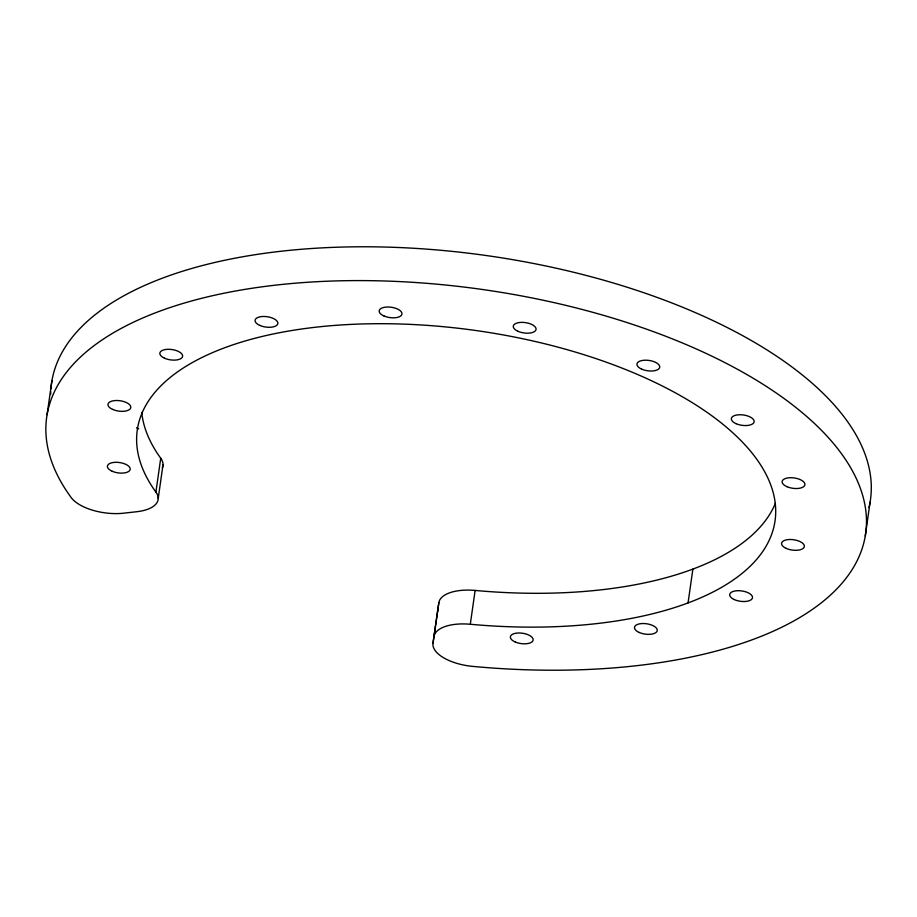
<?xml version="1.0" encoding="UTF-8"?>
<svg xmlns="http://www.w3.org/2000/svg" width="917" height="917" viewBox="0 0 917 917"><rect width="100%" height="100%" fill="white"/><g stroke="black" fill="none" stroke-linecap="round" stroke-linejoin="round"><path stroke-width="1.38" d="M158.217 498.424L163.031 464.598M47.088 414.667L51.902 380.842M775.381 503.307A322.096 146.227 8.1 0 1 475.121 590.433A38.342 17.412 8.1 0 0 438.853 602.652L433.007 643.161A38.342 17.412 8.1 0 0 472.473 666.361A413.59 187.767 8.1 0 0 862.221 493.885A413.59 187.767 8.1 0 0 355.085 280.602A413.59 187.767 8.1 0 0 71.217 497.61A38.342 17.412 8.1 0 0 123.577 513.199L136.851 511.709A38.342 17.412 8.1 0 0 155.913 492.074L160.727 458.248A322.096 146.227 8.1 0 1 141.757 412.398M433.007 643.161L438.853 602.652M434.039 636.478A38.342 17.412 8.1 0 1 470.306 624.259L475.121 590.433M688.059 602.916L692.874 569.09M865.27 535.975L870.084 502.149M155.913 492.074A322.096 146.227 8.1 0 1 377.838 323.701A322.096 146.227 8.1 0 1 772.309 489.552A322.096 146.227 8.1 0 1 470.306 624.259M160.727 458.248A38.342 17.412 8.1 0 1 162.32 467.796M50.905 388.923A413.59 187.767 8.1 0 1 489.816 256.038A413.59 187.767 8.1 0 1 868.984 507.56M50.664 394.367A413.59 187.767 8.1 0 1 50.744 391.651M437.741 610.997A38.342 17.412 8.1 0 1 437.822 609.335M136.53 427.735A21.091 9.571 8.1 0 1 138.742 428.915M112.264 471.292A11.508 5.227 8.1 0 0 130.168 469.447A11.508 5.227 8.1 0 0 113.972 462.397A11.508 5.227 8.1 0 0 112.264 471.292M112.619 409.406A11.508 5.227 8.1 0 0 130.73 407.778A11.508 5.227 8.1 0 0 114.797 400.58A11.508 5.227 8.1 0 0 112.619 409.406M164.418 358.169A11.508 5.227 8.1 0 0 182.563 356.598A11.508 5.227 8.1 0 0 166.711 349.366A11.508 5.227 8.1 0 0 164.418 358.169M515.216 641.98A11.508 5.227 8.1 0 0 533.132 640.135A11.508 5.227 8.1 0 0 516.924 633.085A11.508 5.227 8.1 0 0 515.216 641.98M639.229 632.478A11.508 5.227 8.1 0 0 657.225 630.736A11.508 5.227 8.1 0 0 641.143 623.617A11.508 5.227 8.1 0 0 639.229 632.478M259.82 325.42A11.508 5.227 8.1 0 0 277.817 323.667A11.508 5.227 8.1 0 0 261.735 316.56A11.508 5.227 8.1 0 0 259.82 325.42M734.276 599.569A11.508 5.227 8.1 0 0 752.433 597.999A11.508 5.227 8.1 0 0 736.569 590.766A11.508 5.227 8.1 0 0 734.276 599.569M384.028 315.998A11.508 5.227 8.1 0 0 401.933 314.153A11.508 5.227 8.1 0 0 385.736 307.103A11.508 5.227 8.1 0 0 384.028 315.998M786.178 548.377A11.508 5.227 8.1 0 0 804.289 546.761A11.508 5.227 8.1 0 0 788.368 539.563A11.508 5.227 8.1 0 0 786.178 548.377M786.981 486.698A11.508 5.227 8.1 0 0 804.897 484.852A11.508 5.227 8.1 0 0 788.689 477.803A11.508 5.227 8.1 0 0 786.981 486.698M517.899 331.255A11.508 5.227 8.1 0 0 536.009 329.639A11.508 5.227 8.1 0 0 520.088 322.44A11.508 5.227 8.1 0 0 517.899 331.255M736.099 423.688A11.508 5.227 8.1 0 0 754.095 421.946A11.508 5.227 8.1 0 0 738.025 414.828A11.508 5.227 8.1 0 0 736.099 423.688M641.51 369.058A11.508 5.227 8.1 0 0 659.667 367.488A11.508 5.227 8.1 0 0 643.803 360.266A11.508 5.227 8.1 0 0 641.51 369.058"/></g></svg>
